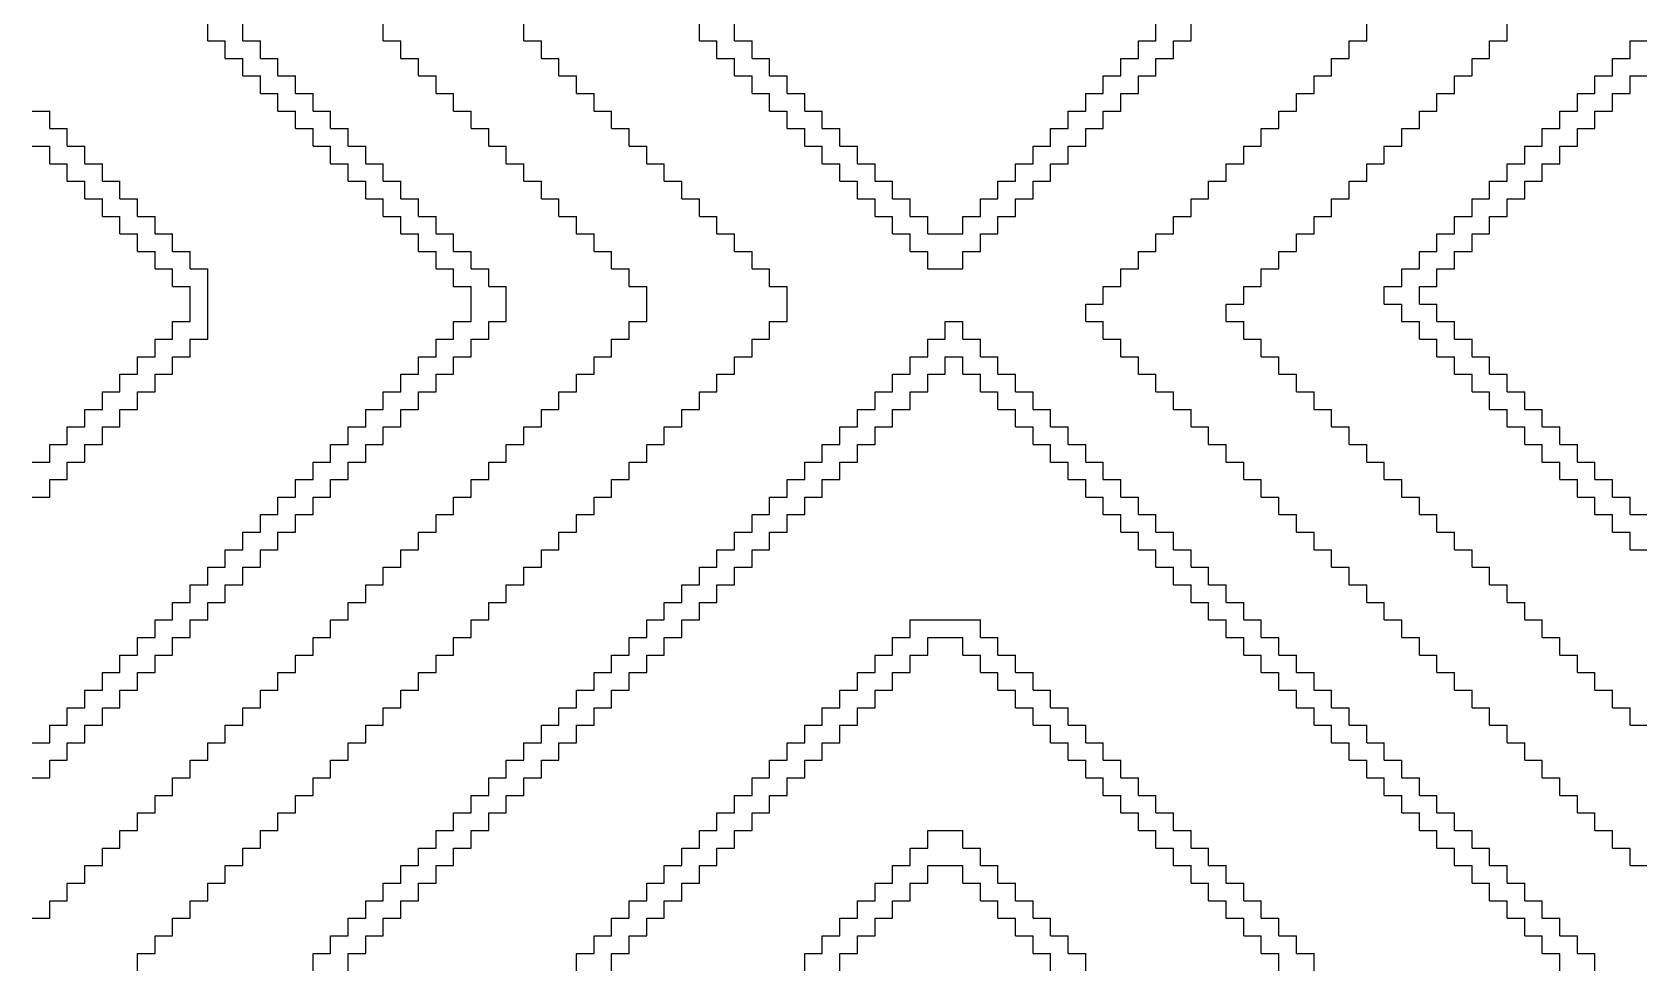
# Model space of a CAD drawing. Header units: metres. Extents: x 0 to 1800, y 0 to 1800.
# Drawn here: x 0 to 915, y 0 to 535 of the extents above; entities that cross this region are included whole.
import ezdxf

# ---------------------------------------------------------------- set-up
doc = ezdxf.new("R2010")
doc.units = ezdxf.units.M

msp = doc.modelspace()

# ---------------------------------------------------------------- linework, layer by layer
for p, q in [((100, 530), (100, 540)), ((120, 530), (120, 540)), ((200, 530), (200, 540)), ((280, 530), (280, 540)), ((380, 530), (380, 540)), ((400, 530), (400, 540)), ((640, 530), (640, 540)), ((660, 530), (660, 540)), ((760, 530), (760, 540)), ((840, 530), (840, 540)), ((100, 530), (110, 530)), ((110, 520), (110, 530)), ((120, 530), (130, 530)), ((130, 520), (130, 530)), ((200, 530), (210, 530)), ((210, 520), (210, 530)), ((280, 530), (290, 530)), ((290, 520), (290, 530)), ((380, 530), (390, 530)), ((390, 520), (390, 530)), ((400, 530), (410, 530)), ((410, 520), (410, 530)), ((630, 520), (630, 530)), ((630, 530), (640, 530)), ((650, 520), (650, 530)), ((650, 530), (660, 530)), ((750, 520), (750, 530)), ((750, 530), (760, 530)), ((830, 520), (830, 530)), ((830, 530), (840, 530)), ((910, 520), (910, 530)), ((910, 530), (920, 530)), ((110, 520), (120, 520)), ((120, 510), (120, 520)), ((130, 520), (140, 520)), ((140, 510), (140, 520)), ((210, 520), (220, 520)), ((220, 510), (220, 520)), ((290, 520), (300, 520)), ((300, 510), (300, 520)), ((390, 520), (400, 520)), ((400, 510), (400, 520)), ((410, 520), (420, 520)), ((420, 510), (420, 520)), ((620, 510), (620, 520)), ((620, 520), (630, 520)), ((640, 510), (640, 520)), ((640, 520), (650, 520)), ((740, 510), (740, 520)), ((740, 520), (750, 520)), ((820, 510), (820, 520)), ((820, 520), (830, 520)), ((900, 510), (900, 520)), ((900, 520), (910, 520)), ((120, 510), (130, 510)), ((130, 500), (130, 510)), ((140, 510), (150, 510)), ((150, 500), (150, 510)), ((220, 510), (230, 510)), ((230, 500), (230, 510)), ((300, 510), (310, 510)), ((310, 500), (310, 510)), ((400, 510), (410, 510)), ((410, 500), (410, 510)), ((420, 510), (430, 510)), ((430, 500), (430, 510)), ((610, 500), (610, 510)), ((610, 510), (620, 510)), ((630, 500), (630, 510)), ((630, 510), (640, 510)), ((730, 500), (730, 510)), ((730, 510), (740, 510)), ((810, 500), (810, 510)), ((810, 510), (820, 510)), ((890, 500), (890, 510)), ((890, 510), (900, 510)), ((910, 500), (910, 510)), ((910, 510), (920, 510)), ((130, 500), (140, 500)), ((140, 490), (140, 500)), ((150, 500), (160, 500)), ((160, 490), (160, 500)), ((230, 500), (240, 500)), ((240, 490), (240, 500)), ((310, 500), (320, 500)), ((320, 490), (320, 500)), ((410, 500), (420, 500)), ((420, 490), (420, 500)), ((430, 500), (440, 500)), ((440, 490), (440, 500)), ((600, 490), (600, 500)), ((600, 500), (610, 500)), ((620, 490), (620, 500)), ((620, 500), (630, 500)), ((720, 490), (720, 500)), ((720, 500), (730, 500)), ((800, 490), (800, 500)), ((800, 500), (810, 500)), ((880, 490), (880, 500)), ((880, 500), (890, 500)), ((900, 490), (900, 500)), ((900, 500), (910, 500)), ((0, 490), (10, 490)), ((10, 480), (10, 490)), ((140, 490), (150, 490)), ((150, 480), (150, 490)), ((160, 490), (170, 490)), ((170, 480), (170, 490)), ((240, 490), (250, 490)), ((250, 480), (250, 490)), ((320, 490), (330, 490)), ((330, 480), (330, 490)), ((420, 490), (430, 490)), ((430, 480), (430, 490)), ((440, 490), (450, 490)), ((450, 480), (450, 490)), ((590, 480), (590, 490)), ((590, 490), (600, 490)), ((610, 480), (610, 490)), ((610, 490), (620, 490)), ((710, 480), (710, 490)), ((710, 490), (720, 490)), ((790, 480), (790, 490)), ((790, 490), (800, 490)), ((870, 480), (870, 490)), ((870, 490), (880, 490)), ((890, 480), (890, 490)), ((890, 490), (900, 490)), ((10, 480), (20, 480)), ((20, 470), (20, 480)), ((150, 480), (160, 480)), ((160, 470), (160, 480)), ((170, 480), (180, 480)), ((180, 470), (180, 480)), ((250, 480), (260, 480)), ((260, 470), (260, 480)), ((330, 480), (340, 480)), ((340, 470), (340, 480)), ((430, 480), (440, 480)), ((440, 470), (440, 480)), ((450, 480), (460, 480)), ((460, 470), (460, 480)), ((580, 470), (580, 480)), ((580, 480), (590, 480)), ((600, 470), (600, 480)), ((600, 480), (610, 480)), ((700, 470), (700, 480)), ((700, 480), (710, 480)), ((780, 470), (780, 480)), ((780, 480), (790, 480)), ((860, 470), (860, 480)), ((860, 480), (870, 480)), ((880, 470), (880, 480)), ((880, 480), (890, 480)), ((0, 470), (10, 470)), ((10, 460), (10, 470)), ((20, 470), (30, 470)), ((30, 460), (30, 470)), ((160, 470), (170, 470)), ((170, 460), (170, 470)), ((180, 470), (190, 470)), ((190, 460), (190, 470)), ((260, 470), (270, 470)), ((270, 460), (270, 470)), ((340, 470), (350, 470)), ((350, 460), (350, 470)), ((440, 470), (450, 470)), ((450, 460), (450, 470)), ((460, 470), (470, 470)), ((470, 460), (470, 470)), ((570, 460), (570, 470)), ((570, 470), (580, 470)), ((590, 460), (590, 470)), ((590, 470), (600, 470)), ((690, 460), (690, 470)), ((690, 470), (700, 470)), ((770, 460), (770, 470)), ((770, 470), (780, 470)), ((850, 460), (850, 470)), ((850, 470), (860, 470)), ((870, 460), (870, 470)), ((870, 470), (880, 470)), ((10, 460), (20, 460)), ((20, 450), (20, 460)), ((30, 460), (40, 460)), ((40, 450), (40, 460)), ((170, 460), (180, 460)), ((180, 450), (180, 460)), ((190, 460), (200, 460)), ((200, 450), (200, 460)), ((270, 460), (280, 460)), ((280, 450), (280, 460)), ((350, 460), (360, 460)), ((360, 450), (360, 460)), ((450, 460), (460, 460)), ((460, 450), (460, 460)), ((470, 460), (480, 460)), ((480, 450), (480, 460)), ((560, 450), (560, 460)), ((560, 460), (570, 460)), ((580, 450), (580, 460)), ((580, 460), (590, 460)), ((680, 450), (680, 460)), ((680, 460), (690, 460)), ((760, 450), (760, 460)), ((760, 460), (770, 460)), ((840, 450), (840, 460)), ((840, 460), (850, 460)), ((860, 450), (860, 460)), ((860, 460), (870, 460)), ((20, 450), (30, 450)), ((30, 440), (30, 450)), ((40, 450), (50, 450)), ((50, 440), (50, 450)), ((180, 450), (190, 450)), ((190, 440), (190, 450)), ((200, 450), (210, 450)), ((210, 440), (210, 450)), ((280, 450), (290, 450)), ((290, 440), (290, 450)), ((360, 450), (370, 450)), ((370, 440), (370, 450)), ((460, 450), (470, 450)), ((470, 440), (470, 450)), ((480, 450), (490, 450)), ((490, 440), (490, 450)), ((550, 440), (550, 450)), ((550, 450), (560, 450)), ((570, 440), (570, 450)), ((570, 450), (580, 450)), ((670, 440), (670, 450)), ((670, 450), (680, 450)), ((750, 440), (750, 450)), ((750, 450), (760, 450)), ((830, 440), (830, 450)), ((830, 450), (840, 450)), ((850, 440), (850, 450)), ((850, 450), (860, 450)), ((30, 440), (40, 440)), ((40, 430), (40, 440)), ((50, 440), (60, 440)), ((60, 430), (60, 440)), ((190, 440), (200, 440)), ((200, 430), (200, 440)), ((210, 440), (220, 440)), ((220, 430), (220, 440)), ((290, 440), (300, 440)), ((300, 430), (300, 440)), ((370, 440), (380, 440)), ((380, 430), (380, 440)), ((470, 440), (480, 440)), ((480, 430), (480, 440)), ((490, 440), (500, 440)), ((500, 430), (500, 440)), ((540, 430), (540, 440)), ((540, 440), (550, 440)), ((560, 430), (560, 440)), ((560, 440), (570, 440)), ((660, 430), (660, 440)), ((660, 440), (670, 440)), ((740, 430), (740, 440)), ((740, 440), (750, 440)), ((820, 430), (820, 440)), ((820, 440), (830, 440)), ((840, 430), (840, 440)), ((840, 440), (850, 440)), ((40, 430), (50, 430)), ((50, 420), (50, 430)), ((60, 430), (70, 430)), ((70, 420), (70, 430)), ((200, 430), (210, 430)), ((210, 420), (210, 430)), ((220, 430), (230, 430)), ((230, 420), (230, 430)), ((300, 430), (310, 430)), ((310, 420), (310, 430)), ((380, 430), (390, 430)), ((390, 420), (390, 430)), ((480, 430), (490, 430)), ((490, 420), (490, 430)), ((500, 430), (510, 430)), ((510, 420), (510, 430)), ((530, 420), (530, 430)), ((530, 430), (540, 430)), ((550, 420), (550, 430)), ((550, 430), (560, 430)), ((650, 420), (650, 430)), ((650, 430), (660, 430)), ((730, 420), (730, 430)), ((730, 430), (740, 430)), ((810, 420), (810, 430)), ((810, 430), (820, 430)), ((830, 420), (830, 430)), ((830, 430), (840, 430)), ((50, 420), (60, 420)), ((60, 410), (60, 420)), ((70, 420), (80, 420)), ((80, 410), (80, 420)), ((210, 420), (220, 420)), ((220, 410), (220, 420)), ((230, 420), (240, 420)), ((240, 410), (240, 420)), ((310, 420), (320, 420)), ((320, 410), (320, 420)), ((390, 420), (400, 420)), ((400, 410), (400, 420)), ((490, 420), (500, 420)), ((500, 410), (500, 420)), ((510, 420), (520, 420)), ((520, 420), (530, 420)), ((540, 410), (540, 420)), ((540, 420), (550, 420)), ((640, 410), (640, 420)), ((640, 420), (650, 420)), ((720, 410), (720, 420)), ((720, 420), (730, 420)), ((800, 410), (800, 420)), ((800, 420), (810, 420)), ((820, 410), (820, 420)), ((820, 420), (830, 420)), ((60, 410), (70, 410)), ((70, 400), (70, 410)), ((80, 410), (90, 410)), ((90, 400), (90, 410)), ((220, 410), (230, 410)), ((230, 400), (230, 410)), ((240, 410), (250, 410)), ((250, 400), (250, 410)), ((320, 410), (330, 410)), ((330, 400), (330, 410)), ((400, 410), (410, 410)), ((410, 400), (410, 410)), ((500, 410), (510, 410)), ((510, 400), (510, 410)), ((530, 400), (530, 410)), ((530, 410), (540, 410)), ((630, 400), (630, 410)), ((630, 410), (640, 410)), ((710, 400), (710, 410)), ((710, 410), (720, 410)), ((790, 400), (790, 410)), ((790, 410), (800, 410)), ((810, 400), (810, 410)), ((810, 410), (820, 410)), ((70, 400), (80, 400)), ((80, 390), (80, 400)), ((90, 400), (100, 400)), ((100, 390), (100, 400)), ((230, 400), (240, 400)), ((240, 390), (240, 400)), ((250, 400), (260, 400)), ((260, 390), (260, 400)), ((330, 400), (340, 400)), ((340, 390), (340, 400)), ((410, 400), (420, 400)), ((420, 390), (420, 400)), ((510, 400), (520, 400)), ((520, 400), (530, 400)), ((620, 390), (620, 400)), ((620, 400), (630, 400)), ((700, 390), (700, 400)), ((700, 400), (710, 400)), ((780, 390), (780, 400)), ((780, 400), (790, 400)), ((800, 390), (800, 400)), ((800, 400), (810, 400)), ((80, 390), (90, 390)), ((90, 380), (90, 390)), ((100, 380), (100, 390)), ((240, 390), (250, 390)), ((250, 380), (250, 390)), ((260, 390), (270, 390)), ((270, 380), (270, 390)), ((340, 390), (350, 390)), ((350, 380), (350, 390)), ((420, 390), (430, 390)), ((430, 380), (430, 390)), ((610, 380), (610, 390)), ((610, 390), (620, 390)), ((690, 380), (690, 390)), ((690, 390), (700, 390)), ((770, 380), (770, 390)), ((770, 390), (780, 390)), ((790, 380), (790, 390)), ((790, 390), (800, 390)), ((90, 370), (90, 380)), ((100, 370), (100, 380)), ((250, 370), (250, 380)), ((270, 370), (270, 380)), ((350, 370), (350, 380)), ((430, 370), (430, 380)), ((600, 370), (600, 380)), ((600, 380), (610, 380)), ((680, 370), (680, 380)), ((680, 380), (690, 380)), ((770, 380), (780, 380)), ((780, 370), (780, 380)), ((790, 380), (800, 380)), ((800, 370), (800, 380)), ((80, 360), (80, 370)), ((80, 370), (90, 370)), ((100, 360), (100, 370)), ((240, 360), (240, 370)), ((240, 370), (250, 370)), ((260, 360), (260, 370)), ((260, 370), (270, 370)), ((340, 360), (340, 370)), ((340, 370), (350, 370)), ((420, 360), (420, 370)), ((420, 370), (430, 370)), ((520, 360), (520, 370)), ((520, 370), (530, 370)), ((530, 360), (530, 370)), ((600, 370), (610, 370)), ((610, 360), (610, 370)), ((680, 370), (690, 370)), ((690, 360), (690, 370)), ((780, 370), (790, 370)), ((790, 360), (790, 370)), ((800, 370), (810, 370)), ((810, 360), (810, 370)), ((70, 350), (70, 360)), ((70, 360), (80, 360)), ((90, 350), (90, 360)), ((90, 360), (100, 360)), ((230, 350), (230, 360)), ((230, 360), (240, 360)), ((250, 350), (250, 360)), ((250, 360), (260, 360)), ((330, 350), (330, 360)), ((330, 360), (340, 360)), ((410, 350), (410, 360)), ((410, 360), (420, 360)), ((510, 350), (510, 360)), ((510, 360), (520, 360)), ((530, 360), (540, 360)), ((540, 350), (540, 360)), ((610, 360), (620, 360)), ((620, 350), (620, 360)), ((690, 360), (700, 360)), ((700, 350), (700, 360)), ((790, 360), (800, 360)), ((800, 350), (800, 360)), ((810, 360), (820, 360)), ((820, 350), (820, 360)), ((60, 340), (60, 350)), ((60, 350), (70, 350)), ((80, 340), (80, 350)), ((80, 350), (90, 350)), ((220, 340), (220, 350)), ((220, 350), (230, 350)), ((240, 340), (240, 350)), ((240, 350), (250, 350)), ((320, 340), (320, 350)), ((320, 350), (330, 350)), ((400, 340), (400, 350)), ((400, 350), (410, 350)), ((500, 340), (500, 350)), ((500, 350), (510, 350)), ((520, 340), (520, 350)), ((520, 350), (530, 350)), ((530, 340), (530, 350)), ((540, 350), (550, 350)), ((550, 340), (550, 350)), ((620, 350), (630, 350)), ((630, 340), (630, 350)), ((700, 350), (710, 350)), ((710, 340), (710, 350)), ((800, 350), (810, 350)), ((810, 340), (810, 350)), ((820, 350), (830, 350)), ((830, 340), (830, 350)), ((50, 330), (50, 340)), ((50, 340), (60, 340)), ((70, 330), (70, 340)), ((70, 340), (80, 340)), ((210, 330), (210, 340)), ((210, 340), (220, 340)), ((230, 330), (230, 340)), ((230, 340), (240, 340)), ((310, 330), (310, 340)), ((310, 340), (320, 340)), ((390, 330), (390, 340)), ((390, 340), (400, 340)), ((490, 330), (490, 340)), ((490, 340), (500, 340)), ((510, 330), (510, 340)), ((510, 340), (520, 340)), ((530, 340), (540, 340)), ((540, 330), (540, 340)), ((550, 340), (560, 340)), ((560, 330), (560, 340)), ((630, 340), (640, 340)), ((640, 330), (640, 340)), ((710, 340), (720, 340)), ((720, 330), (720, 340)), ((810, 340), (820, 340)), ((820, 330), (820, 340)), ((830, 340), (840, 340)), ((840, 330), (840, 340)), ((40, 320), (40, 330)), ((40, 330), (50, 330)), ((60, 320), (60, 330)), ((60, 330), (70, 330)), ((200, 320), (200, 330)), ((200, 330), (210, 330)), ((220, 320), (220, 330)), ((220, 330), (230, 330)), ((300, 320), (300, 330)), ((300, 330), (310, 330)), ((380, 320), (380, 330)), ((380, 330), (390, 330)), ((480, 320), (480, 330)), ((480, 330), (490, 330)), ((500, 320), (500, 330)), ((500, 330), (510, 330)), ((540, 330), (550, 330)), ((550, 320), (550, 330)), ((560, 330), (570, 330)), ((570, 320), (570, 330)), ((640, 330), (650, 330)), ((650, 320), (650, 330)), ((720, 330), (730, 330)), ((730, 320), (730, 330)), ((820, 330), (830, 330)), ((830, 320), (830, 330)), ((840, 330), (850, 330)), ((850, 320), (850, 330)), ((30, 310), (30, 320)), ((30, 320), (40, 320)), ((50, 310), (50, 320)), ((50, 320), (60, 320)), ((190, 310), (190, 320)), ((190, 320), (200, 320)), ((210, 310), (210, 320)), ((210, 320), (220, 320)), ((290, 310), (290, 320)), ((290, 320), (300, 320)), ((370, 310), (370, 320)), ((370, 320), (380, 320)), ((470, 310), (470, 320)), ((470, 320), (480, 320)), ((490, 310), (490, 320)), ((490, 320), (500, 320)), ((550, 320), (560, 320)), ((560, 310), (560, 320)), ((570, 320), (580, 320)), ((580, 310), (580, 320)), ((650, 320), (660, 320)), ((660, 310), (660, 320)), ((730, 320), (740, 320)), ((740, 310), (740, 320)), ((830, 320), (840, 320)), ((840, 310), (840, 320)), ((850, 320), (860, 320)), ((860, 310), (860, 320)), ((20, 300), (20, 310)), ((20, 310), (30, 310)), ((40, 300), (40, 310)), ((40, 310), (50, 310)), ((180, 300), (180, 310)), ((180, 310), (190, 310)), ((200, 300), (200, 310)), ((200, 310), (210, 310)), ((280, 300), (280, 310)), ((280, 310), (290, 310)), ((360, 300), (360, 310)), ((360, 310), (370, 310)), ((460, 300), (460, 310)), ((460, 310), (470, 310)), ((480, 300), (480, 310)), ((480, 310), (490, 310)), ((560, 310), (570, 310)), ((570, 300), (570, 310)), ((580, 310), (590, 310)), ((590, 300), (590, 310)), ((660, 310), (670, 310)), ((670, 300), (670, 310)), ((740, 310), (750, 310)), ((750, 300), (750, 310)), ((840, 310), (850, 310)), ((850, 300), (850, 310)), ((860, 310), (870, 310)), ((870, 300), (870, 310)), ((10, 290), (10, 300)), ((10, 300), (20, 300)), ((30, 290), (30, 300)), ((30, 300), (40, 300)), ((170, 290), (170, 300)), ((170, 300), (180, 300)), ((190, 290), (190, 300)), ((190, 300), (200, 300)), ((270, 290), (270, 300)), ((270, 300), (280, 300)), ((350, 290), (350, 300)), ((350, 300), (360, 300)), ((450, 290), (450, 300)), ((450, 300), (460, 300)), ((470, 290), (470, 300)), ((470, 300), (480, 300)), ((570, 300), (580, 300)), ((580, 290), (580, 300)), ((590, 300), (600, 300)), ((600, 290), (600, 300)), ((670, 300), (680, 300)), ((680, 290), (680, 300)), ((750, 300), (760, 300)), ((760, 290), (760, 300)), ((850, 300), (860, 300)), ((860, 290), (860, 300)), ((870, 300), (880, 300)), ((880, 290), (880, 300)), ((0, 290), (10, 290)), ((20, 280), (20, 290)), ((20, 290), (30, 290)), ((160, 280), (160, 290)), ((160, 290), (170, 290)), ((180, 280), (180, 290)), ((180, 290), (190, 290)), ((260, 280), (260, 290)), ((260, 290), (270, 290)), ((340, 280), (340, 290)), ((340, 290), (350, 290)), ((440, 280), (440, 290)), ((440, 290), (450, 290)), ((460, 280), (460, 290)), ((460, 290), (470, 290)), ((580, 290), (590, 290)), ((590, 280), (590, 290)), ((600, 290), (610, 290)), ((610, 280), (610, 290)), ((680, 290), (690, 290)), ((690, 280), (690, 290)), ((760, 290), (770, 290)), ((770, 280), (770, 290)), ((860, 290), (870, 290)), ((870, 280), (870, 290)), ((880, 290), (890, 290)), ((890, 280), (890, 290)), ((10, 270), (10, 280)), ((10, 280), (20, 280)), ((150, 270), (150, 280)), ((150, 280), (160, 280)), ((170, 270), (170, 280)), ((170, 280), (180, 280)), ((250, 270), (250, 280)), ((250, 280), (260, 280)), ((330, 270), (330, 280)), ((330, 280), (340, 280)), ((430, 270), (430, 280)), ((430, 280), (440, 280)), ((450, 270), (450, 280)), ((450, 280), (460, 280)), ((590, 280), (600, 280)), ((600, 270), (600, 280)), ((610, 280), (620, 280)), ((620, 270), (620, 280)), ((690, 280), (700, 280)), ((700, 270), (700, 280)), ((770, 280), (780, 280)), ((780, 270), (780, 280)), ((870, 280), (880, 280)), ((880, 270), (880, 280)), ((890, 280), (900, 280)), ((900, 270), (900, 280)), ((0, 270), (10, 270)), ((140, 260), (140, 270)), ((140, 270), (150, 270)), ((160, 260), (160, 270)), ((160, 270), (170, 270)), ((240, 260), (240, 270)), ((240, 270), (250, 270)), ((320, 260), (320, 270)), ((320, 270), (330, 270)), ((420, 260), (420, 270)), ((420, 270), (430, 270)), ((440, 260), (440, 270)), ((440, 270), (450, 270)), ((600, 270), (610, 270)), ((610, 260), (610, 270)), ((620, 270), (630, 270)), ((630, 260), (630, 270)), ((700, 270), (710, 270)), ((710, 260), (710, 270)), ((780, 270), (790, 270)), ((790, 260), (790, 270)), ((880, 270), (890, 270)), ((890, 260), (890, 270)), ((900, 270), (910, 270)), ((910, 260), (910, 270)), ((130, 250), (130, 260)), ((130, 260), (140, 260)), ((150, 250), (150, 260)), ((150, 260), (160, 260)), ((230, 250), (230, 260)), ((230, 260), (240, 260)), ((310, 250), (310, 260)), ((310, 260), (320, 260)), ((410, 250), (410, 260)), ((410, 260), (420, 260)), ((430, 250), (430, 260)), ((430, 260), (440, 260)), ((610, 260), (620, 260)), ((620, 250), (620, 260)), ((630, 260), (640, 260)), ((640, 250), (640, 260)), ((710, 260), (720, 260)), ((720, 250), (720, 260)), ((790, 260), (800, 260)), ((800, 250), (800, 260)), ((890, 260), (900, 260)), ((900, 250), (900, 260)), ((910, 260), (920, 260)), ((120, 240), (120, 250)), ((120, 250), (130, 250)), ((140, 240), (140, 250)), ((140, 250), (150, 250)), ((220, 240), (220, 250)), ((220, 250), (230, 250)), ((300, 240), (300, 250)), ((300, 250), (310, 250)), ((400, 240), (400, 250)), ((400, 250), (410, 250)), ((420, 240), (420, 250)), ((420, 250), (430, 250)), ((620, 250), (630, 250)), ((630, 240), (630, 250)), ((640, 250), (650, 250)), ((650, 240), (650, 250)), ((720, 250), (730, 250)), ((730, 240), (730, 250)), ((800, 250), (810, 250)), ((810, 240), (810, 250)), ((900, 250), (910, 250)), ((910, 240), (910, 250)), ((110, 230), (110, 240)), ((110, 240), (120, 240)), ((130, 230), (130, 240)), ((130, 240), (140, 240)), ((210, 230), (210, 240)), ((210, 240), (220, 240)), ((290, 230), (290, 240)), ((290, 240), (300, 240)), ((390, 230), (390, 240)), ((390, 240), (400, 240)), ((410, 230), (410, 240)), ((410, 240), (420, 240)), ((630, 240), (640, 240)), ((640, 230), (640, 240)), ((650, 240), (660, 240)), ((660, 230), (660, 240)), ((730, 240), (740, 240)), ((740, 230), (740, 240)), ((810, 240), (820, 240)), ((820, 230), (820, 240)), ((910, 240), (920, 240)), ((100, 220), (100, 230)), ((100, 230), (110, 230)), ((120, 220), (120, 230)), ((120, 230), (130, 230)), ((200, 220), (200, 230)), ((200, 230), (210, 230)), ((280, 220), (280, 230)), ((280, 230), (290, 230)), ((380, 220), (380, 230)), ((380, 230), (390, 230)), ((400, 220), (400, 230)), ((400, 230), (410, 230)), ((640, 230), (650, 230)), ((650, 220), (650, 230)), ((660, 230), (670, 230)), ((670, 220), (670, 230)), ((740, 230), (750, 230)), ((750, 220), (750, 230)), ((820, 230), (830, 230)), ((830, 220), (830, 230)), ((90, 210), (90, 220)), ((90, 220), (100, 220)), ((110, 210), (110, 220)), ((110, 220), (120, 220)), ((190, 210), (190, 220)), ((190, 220), (200, 220)), ((270, 210), (270, 220)), ((270, 220), (280, 220)), ((370, 210), (370, 220)), ((370, 220), (380, 220)), ((390, 210), (390, 220)), ((390, 220), (400, 220)), ((650, 220), (660, 220)), ((660, 210), (660, 220)), ((670, 220), (680, 220)), ((680, 210), (680, 220)), ((750, 220), (760, 220)), ((760, 210), (760, 220)), ((830, 220), (840, 220)), ((840, 210), (840, 220)), ((80, 200), (80, 210)), ((80, 210), (90, 210)), ((100, 200), (100, 210)), ((100, 210), (110, 210)), ((180, 200), (180, 210)), ((180, 210), (190, 210)), ((260, 200), (260, 210)), ((260, 210), (270, 210)), ((360, 200), (360, 210)), ((360, 210), (370, 210)), ((380, 200), (380, 210)), ((380, 210), (390, 210)), ((660, 210), (670, 210)), ((670, 200), (670, 210)), ((680, 210), (690, 210)), ((690, 200), (690, 210)), ((760, 210), (770, 210)), ((770, 200), (770, 210)), ((840, 210), (850, 210)), ((850, 200), (850, 210)), ((70, 190), (70, 200)), ((70, 200), (80, 200)), ((90, 190), (90, 200)), ((90, 200), (100, 200)), ((170, 190), (170, 200)), ((170, 200), (180, 200)), ((250, 190), (250, 200)), ((250, 200), (260, 200)), ((350, 190), (350, 200)), ((350, 200), (360, 200)), ((370, 190), (370, 200)), ((370, 200), (380, 200)), ((500, 190), (500, 200)), ((500, 200), (510, 200)), ((510, 200), (520, 200)), ((520, 200), (530, 200)), ((530, 200), (540, 200)), ((540, 190), (540, 200)), ((670, 200), (680, 200)), ((680, 190), (680, 200)), ((690, 200), (700, 200)), ((700, 190), (700, 200)), ((770, 200), (780, 200)), ((780, 190), (780, 200)), ((850, 200), (860, 200)), ((860, 190), (860, 200)), ((60, 180), (60, 190)), ((60, 190), (70, 190)), ((80, 180), (80, 190)), ((80, 190), (90, 190)), ((160, 180), (160, 190)), ((160, 190), (170, 190)), ((240, 180), (240, 190)), ((240, 190), (250, 190)), ((340, 180), (340, 190)), ((340, 190), (350, 190)), ((360, 180), (360, 190)), ((360, 190), (370, 190)), ((490, 180), (490, 190)), ((490, 190), (500, 190)), ((510, 180), (510, 190)), ((510, 190), (520, 190)), ((520, 190), (530, 190)), ((530, 180), (530, 190)), ((540, 190), (550, 190)), ((550, 180), (550, 190)), ((680, 190), (690, 190)), ((690, 180), (690, 190)), ((700, 190), (710, 190)), ((710, 180), (710, 190)), ((780, 190), (790, 190)), ((790, 180), (790, 190)), ((860, 190), (870, 190)), ((870, 180), (870, 190)), ((50, 170), (50, 180)), ((50, 180), (60, 180)), ((70, 170), (70, 180)), ((70, 180), (80, 180)), ((150, 170), (150, 180)), ((150, 180), (160, 180)), ((230, 170), (230, 180)), ((230, 180), (240, 180)), ((330, 170), (330, 180)), ((330, 180), (340, 180)), ((350, 170), (350, 180)), ((350, 180), (360, 180)), ((480, 170), (480, 180)), ((480, 180), (490, 180)), ((500, 170), (500, 180)), ((500, 180), (510, 180)), ((530, 180), (540, 180)), ((540, 170), (540, 180)), ((550, 180), (560, 180)), ((560, 170), (560, 180)), ((690, 180), (700, 180)), ((700, 170), (700, 180)), ((710, 180), (720, 180)), ((720, 170), (720, 180)), ((790, 180), (800, 180)), ((800, 170), (800, 180)), ((870, 180), (880, 180)), ((880, 170), (880, 180)), ((40, 160), (40, 170)), ((40, 170), (50, 170)), ((60, 160), (60, 170)), ((60, 170), (70, 170)), ((140, 160), (140, 170)), ((140, 170), (150, 170)), ((220, 160), (220, 170)), ((220, 170), (230, 170)), ((320, 160), (320, 170)), ((320, 170), (330, 170)), ((340, 160), (340, 170)), ((340, 170), (350, 170)), ((470, 160), (470, 170)), ((470, 170), (480, 170)), ((490, 160), (490, 170)), ((490, 170), (500, 170)), ((540, 170), (550, 170)), ((550, 160), (550, 170)), ((560, 170), (570, 170)), ((570, 160), (570, 170)), ((700, 170), (710, 170)), ((710, 160), (710, 170)), ((720, 170), (730, 170)), ((730, 160), (730, 170)), ((800, 170), (810, 170)), ((810, 160), (810, 170)), ((880, 170), (890, 170)), ((890, 160), (890, 170)), ((30, 150), (30, 160)), ((30, 160), (40, 160)), ((50, 150), (50, 160)), ((50, 160), (60, 160)), ((130, 150), (130, 160)), ((130, 160), (140, 160)), ((210, 150), (210, 160)), ((210, 160), (220, 160)), ((310, 150), (310, 160)), ((310, 160), (320, 160)), ((330, 150), (330, 160)), ((330, 160), (340, 160)), ((460, 150), (460, 160)), ((460, 160), (470, 160)), ((480, 150), (480, 160)), ((480, 160), (490, 160)), ((550, 160), (560, 160)), ((560, 150), (560, 160)), ((570, 160), (580, 160)), ((580, 150), (580, 160)), ((710, 160), (720, 160)), ((720, 150), (720, 160)), ((730, 160), (740, 160)), ((740, 150), (740, 160)), ((810, 160), (820, 160)), ((820, 150), (820, 160)), ((890, 160), (900, 160)), ((900, 150), (900, 160)), ((20, 140), (20, 150)), ((20, 150), (30, 150)), ((40, 140), (40, 150)), ((40, 150), (50, 150)), ((120, 140), (120, 150)), ((120, 150), (130, 150)), ((200, 140), (200, 150)), ((200, 150), (210, 150)), ((300, 140), (300, 150)), ((300, 150), (310, 150)), ((320, 140), (320, 150)), ((320, 150), (330, 150)), ((450, 140), (450, 150)), ((450, 150), (460, 150)), ((470, 140), (470, 150)), ((470, 150), (480, 150)), ((560, 150), (570, 150)), ((570, 140), (570, 150)), ((580, 150), (590, 150)), ((590, 140), (590, 150)), ((720, 150), (730, 150)), ((730, 140), (730, 150)), ((740, 150), (750, 150)), ((750, 140), (750, 150)), ((820, 150), (830, 150)), ((830, 140), (830, 150)), ((900, 150), (910, 150)), ((910, 140), (910, 150)), ((10, 130), (10, 140)), ((10, 140), (20, 140)), ((30, 130), (30, 140)), ((30, 140), (40, 140)), ((110, 130), (110, 140)), ((110, 140), (120, 140)), ((190, 130), (190, 140)), ((190, 140), (200, 140)), ((290, 130), (290, 140)), ((290, 140), (300, 140)), ((310, 130), (310, 140)), ((310, 140), (320, 140)), ((440, 130), (440, 140)), ((440, 140), (450, 140)), ((460, 130), (460, 140)), ((460, 140), (470, 140)), ((570, 140), (580, 140)), ((580, 130), (580, 140)), ((590, 140), (600, 140)), ((600, 130), (600, 140)), ((730, 140), (740, 140)), ((740, 130), (740, 140)), ((750, 140), (760, 140)), ((760, 130), (760, 140)), ((830, 140), (840, 140)), ((840, 130), (840, 140)), ((910, 140), (920, 140)), ((0, 130), (10, 130)), ((20, 120), (20, 130)), ((20, 130), (30, 130)), ((100, 120), (100, 130)), ((100, 130), (110, 130)), ((180, 120), (180, 130)), ((180, 130), (190, 130)), ((280, 120), (280, 130)), ((280, 130), (290, 130)), ((300, 120), (300, 130)), ((300, 130), (310, 130)), ((430, 120), (430, 130)), ((430, 130), (440, 130)), ((450, 120), (450, 130)), ((450, 130), (460, 130)), ((580, 130), (590, 130)), ((590, 120), (590, 130)), ((600, 130), (610, 130)), ((610, 120), (610, 130)), ((740, 130), (750, 130)), ((750, 120), (750, 130)), ((760, 130), (770, 130)), ((770, 120), (770, 130)), ((840, 130), (850, 130)), ((850, 120), (850, 130)), ((10, 110), (10, 120)), ((10, 120), (20, 120)), ((90, 110), (90, 120)), ((90, 120), (100, 120)), ((170, 110), (170, 120)), ((170, 120), (180, 120)), ((270, 110), (270, 120)), ((270, 120), (280, 120)), ((290, 110), (290, 120)), ((290, 120), (300, 120)), ((420, 110), (420, 120)), ((420, 120), (430, 120)), ((440, 110), (440, 120)), ((440, 120), (450, 120)), ((590, 120), (600, 120)), ((600, 110), (600, 120)), ((610, 120), (620, 120)), ((620, 110), (620, 120)), ((750, 120), (760, 120)), ((760, 110), (760, 120)), ((770, 120), (780, 120)), ((780, 110), (780, 120)), ((850, 120), (860, 120)), ((860, 110), (860, 120)), ((0, 110), (10, 110)), ((80, 100), (80, 110)), ((80, 110), (90, 110)), ((160, 100), (160, 110)), ((160, 110), (170, 110)), ((260, 100), (260, 110)), ((260, 110), (270, 110)), ((280, 100), (280, 110)), ((280, 110), (290, 110)), ((410, 100), (410, 110)), ((410, 110), (420, 110)), ((430, 100), (430, 110)), ((430, 110), (440, 110)), ((600, 110), (610, 110)), ((610, 100), (610, 110)), ((620, 110), (630, 110)), ((630, 100), (630, 110)), ((760, 110), (770, 110)), ((770, 100), (770, 110)), ((780, 110), (790, 110)), ((790, 100), (790, 110)), ((860, 110), (870, 110)), ((870, 100), (870, 110)), ((70, 90), (70, 100)), ((70, 100), (80, 100)), ((150, 90), (150, 100)), ((150, 100), (160, 100)), ((250, 90), (250, 100)), ((250, 100), (260, 100)), ((270, 90), (270, 100)), ((270, 100), (280, 100)), ((400, 90), (400, 100)), ((400, 100), (410, 100)), ((420, 90), (420, 100)), ((420, 100), (430, 100)), ((610, 100), (620, 100)), ((620, 90), (620, 100)), ((630, 100), (640, 100)), ((640, 90), (640, 100)), ((770, 100), (780, 100)), ((780, 90), (780, 100)), ((790, 100), (800, 100)), ((800, 90), (800, 100)), ((870, 100), (880, 100)), ((880, 90), (880, 100)), ((60, 80), (60, 90)), ((60, 90), (70, 90)), ((140, 80), (140, 90)), ((140, 90), (150, 90)), ((240, 80), (240, 90)), ((240, 90), (250, 90)), ((260, 80), (260, 90)), ((260, 90), (270, 90)), ((390, 80), (390, 90)), ((390, 90), (400, 90)), ((410, 80), (410, 90)), ((410, 90), (420, 90)), ((620, 90), (630, 90)), ((630, 80), (630, 90)), ((640, 90), (650, 90)), ((650, 80), (650, 90)), ((780, 90), (790, 90)), ((790, 80), (790, 90)), ((800, 90), (810, 90)), ((810, 80), (810, 90)), ((880, 90), (890, 90)), ((890, 80), (890, 90)), ((50, 70), (50, 80)), ((50, 80), (60, 80)), ((130, 70), (130, 80)), ((130, 80), (140, 80)), ((230, 70), (230, 80)), ((230, 80), (240, 80)), ((250, 70), (250, 80)), ((250, 80), (260, 80)), ((380, 70), (380, 80)), ((380, 80), (390, 80)), ((400, 70), (400, 80)), ((400, 80), (410, 80)), ((510, 70), (510, 80)), ((510, 80), (520, 80)), ((520, 80), (530, 80)), ((530, 70), (530, 80)), ((630, 80), (640, 80)), ((640, 70), (640, 80)), ((650, 80), (660, 80)), ((660, 70), (660, 80)), ((790, 80), (800, 80)), ((800, 70), (800, 80)), ((810, 80), (820, 80)), ((820, 70), (820, 80)), ((890, 80), (900, 80)), ((900, 70), (900, 80)), ((40, 60), (40, 70)), ((40, 70), (50, 70)), ((120, 60), (120, 70)), ((120, 70), (130, 70)), ((220, 60), (220, 70)), ((220, 70), (230, 70)), ((240, 60), (240, 70)), ((240, 70), (250, 70)), ((370, 60), (370, 70)), ((370, 70), (380, 70)), ((390, 60), (390, 70)), ((390, 70), (400, 70)), ((500, 60), (500, 70)), ((500, 70), (510, 70)), ((530, 70), (540, 70)), ((540, 60), (540, 70)), ((640, 70), (650, 70)), ((650, 60), (650, 70)), ((660, 70), (670, 70)), ((670, 60), (670, 70)), ((800, 70), (810, 70)), ((810, 60), (810, 70)), ((820, 70), (830, 70)), ((830, 60), (830, 70)), ((900, 70), (910, 70)), ((910, 60), (910, 70)), ((30, 50), (30, 60)), ((30, 60), (40, 60)), ((110, 50), (110, 60)), ((110, 60), (120, 60)), ((210, 50), (210, 60)), ((210, 60), (220, 60)), ((230, 50), (230, 60)), ((230, 60), (240, 60)), ((360, 50), (360, 60)), ((360, 60), (370, 60)), ((380, 50), (380, 60)), ((380, 60), (390, 60)), ((490, 50), (490, 60)), ((490, 60), (500, 60)), ((510, 50), (510, 60)), ((510, 60), (520, 60)), ((520, 60), (530, 60)), ((530, 50), (530, 60)), ((540, 60), (550, 60)), ((550, 50), (550, 60)), ((650, 60), (660, 60)), ((660, 50), (660, 60)), ((670, 60), (680, 60)), ((680, 50), (680, 60)), ((810, 60), (820, 60)), ((820, 50), (820, 60)), ((830, 60), (840, 60)), ((840, 50), (840, 60)), ((910, 60), (920, 60)), ((20, 40), (20, 50)), ((20, 50), (30, 50)), ((100, 40), (100, 50)), ((100, 50), (110, 50)), ((200, 40), (200, 50)), ((200, 50), (210, 50)), ((220, 40), (220, 50)), ((220, 50), (230, 50)), ((350, 40), (350, 50)), ((350, 50), (360, 50)), ((370, 40), (370, 50)), ((370, 50), (380, 50)), ((480, 40), (480, 50)), ((480, 50), (490, 50)), ((500, 40), (500, 50)), ((500, 50), (510, 50)), ((530, 50), (540, 50)), ((540, 40), (540, 50)), ((550, 50), (560, 50)), ((560, 40), (560, 50)), ((660, 50), (670, 50)), ((670, 40), (670, 50)), ((680, 50), (690, 50)), ((690, 40), (690, 50)), ((820, 50), (830, 50)), ((830, 40), (830, 50)), ((840, 50), (850, 50)), ((850, 40), (850, 50)), ((10, 30), (10, 40)), ((10, 40), (20, 40)), ((90, 30), (90, 40)), ((90, 40), (100, 40)), ((190, 30), (190, 40)), ((190, 40), (200, 40)), ((210, 30), (210, 40)), ((210, 40), (220, 40)), ((340, 30), (340, 40)), ((340, 40), (350, 40)), ((360, 30), (360, 40)), ((360, 40), (370, 40)), ((470, 30), (470, 40)), ((470, 40), (480, 40)), ((490, 30), (490, 40)), ((490, 40), (500, 40)), ((540, 40), (550, 40)), ((550, 30), (550, 40)), ((560, 40), (570, 40)), ((570, 30), (570, 40)), ((670, 40), (680, 40)), ((680, 30), (680, 40)), ((690, 40), (700, 40)), ((700, 30), (700, 40)), ((830, 40), (840, 40)), ((840, 30), (840, 40)), ((850, 40), (860, 40)), ((860, 30), (860, 40)), ((0, 30), (10, 30)), ((80, 20), (80, 30)), ((80, 30), (90, 30)), ((180, 20), (180, 30)), ((180, 30), (190, 30)), ((200, 20), (200, 30)), ((200, 30), (210, 30)), ((330, 20), (330, 30)), ((330, 30), (340, 30)), ((350, 20), (350, 30)), ((350, 30), (360, 30)), ((460, 20), (460, 30)), ((460, 30), (470, 30)), ((480, 20), (480, 30)), ((480, 30), (490, 30)), ((550, 30), (560, 30)), ((560, 20), (560, 30)), ((570, 30), (580, 30)), ((580, 20), (580, 30)), ((680, 30), (690, 30)), ((690, 20), (690, 30)), ((700, 30), (710, 30)), ((710, 20), (710, 30)), ((840, 30), (850, 30)), ((850, 20), (850, 30)), ((860, 30), (870, 30)), ((870, 20), (870, 30)), ((70, 10), (70, 20)), ((70, 20), (80, 20)), ((170, 10), (170, 20)), ((170, 20), (180, 20)), ((190, 10), (190, 20)), ((190, 20), (200, 20)), ((320, 10), (320, 20)), ((320, 20), (330, 20)), ((340, 10), (340, 20)), ((340, 20), (350, 20)), ((450, 10), (450, 20)), ((450, 20), (460, 20)), ((470, 10), (470, 20)), ((470, 20), (480, 20)), ((560, 20), (570, 20)), ((570, 10), (570, 20)), ((580, 20), (590, 20)), ((590, 10), (590, 20)), ((690, 20), (700, 20)), ((700, 10), (700, 20)), ((710, 20), (720, 20)), ((720, 10), (720, 20)), ((850, 20), (860, 20)), ((860, 10), (860, 20)), ((870, 20), (880, 20)), ((880, 10), (880, 20)), ((60, 0), (60, 10)), ((60, 10), (70, 10)), ((160, 0), (160, 10)), ((160, 10), (170, 10)), ((180, 0), (180, 10)), ((180, 10), (190, 10)), ((310, 0), (310, 10)), ((310, 10), (320, 10)), ((330, 0), (330, 10)), ((330, 10), (340, 10)), ((440, 0), (440, 10)), ((440, 10), (450, 10)), ((460, 0), (460, 10)), ((460, 10), (470, 10)), ((570, 10), (580, 10)), ((580, 0), (580, 10)), ((590, 10), (600, 10)), ((600, 0), (600, 10)), ((700, 10), (710, 10)), ((710, 0), (710, 10)), ((720, 10), (730, 10)), ((730, 0), (730, 10)), ((860, 10), (870, 10)), ((870, 0), (870, 10)), ((880, 10), (890, 10)), ((890, 0), (890, 10))]:
    msp.add_line(p, q)

doc.saveas('drawing.dxf')
